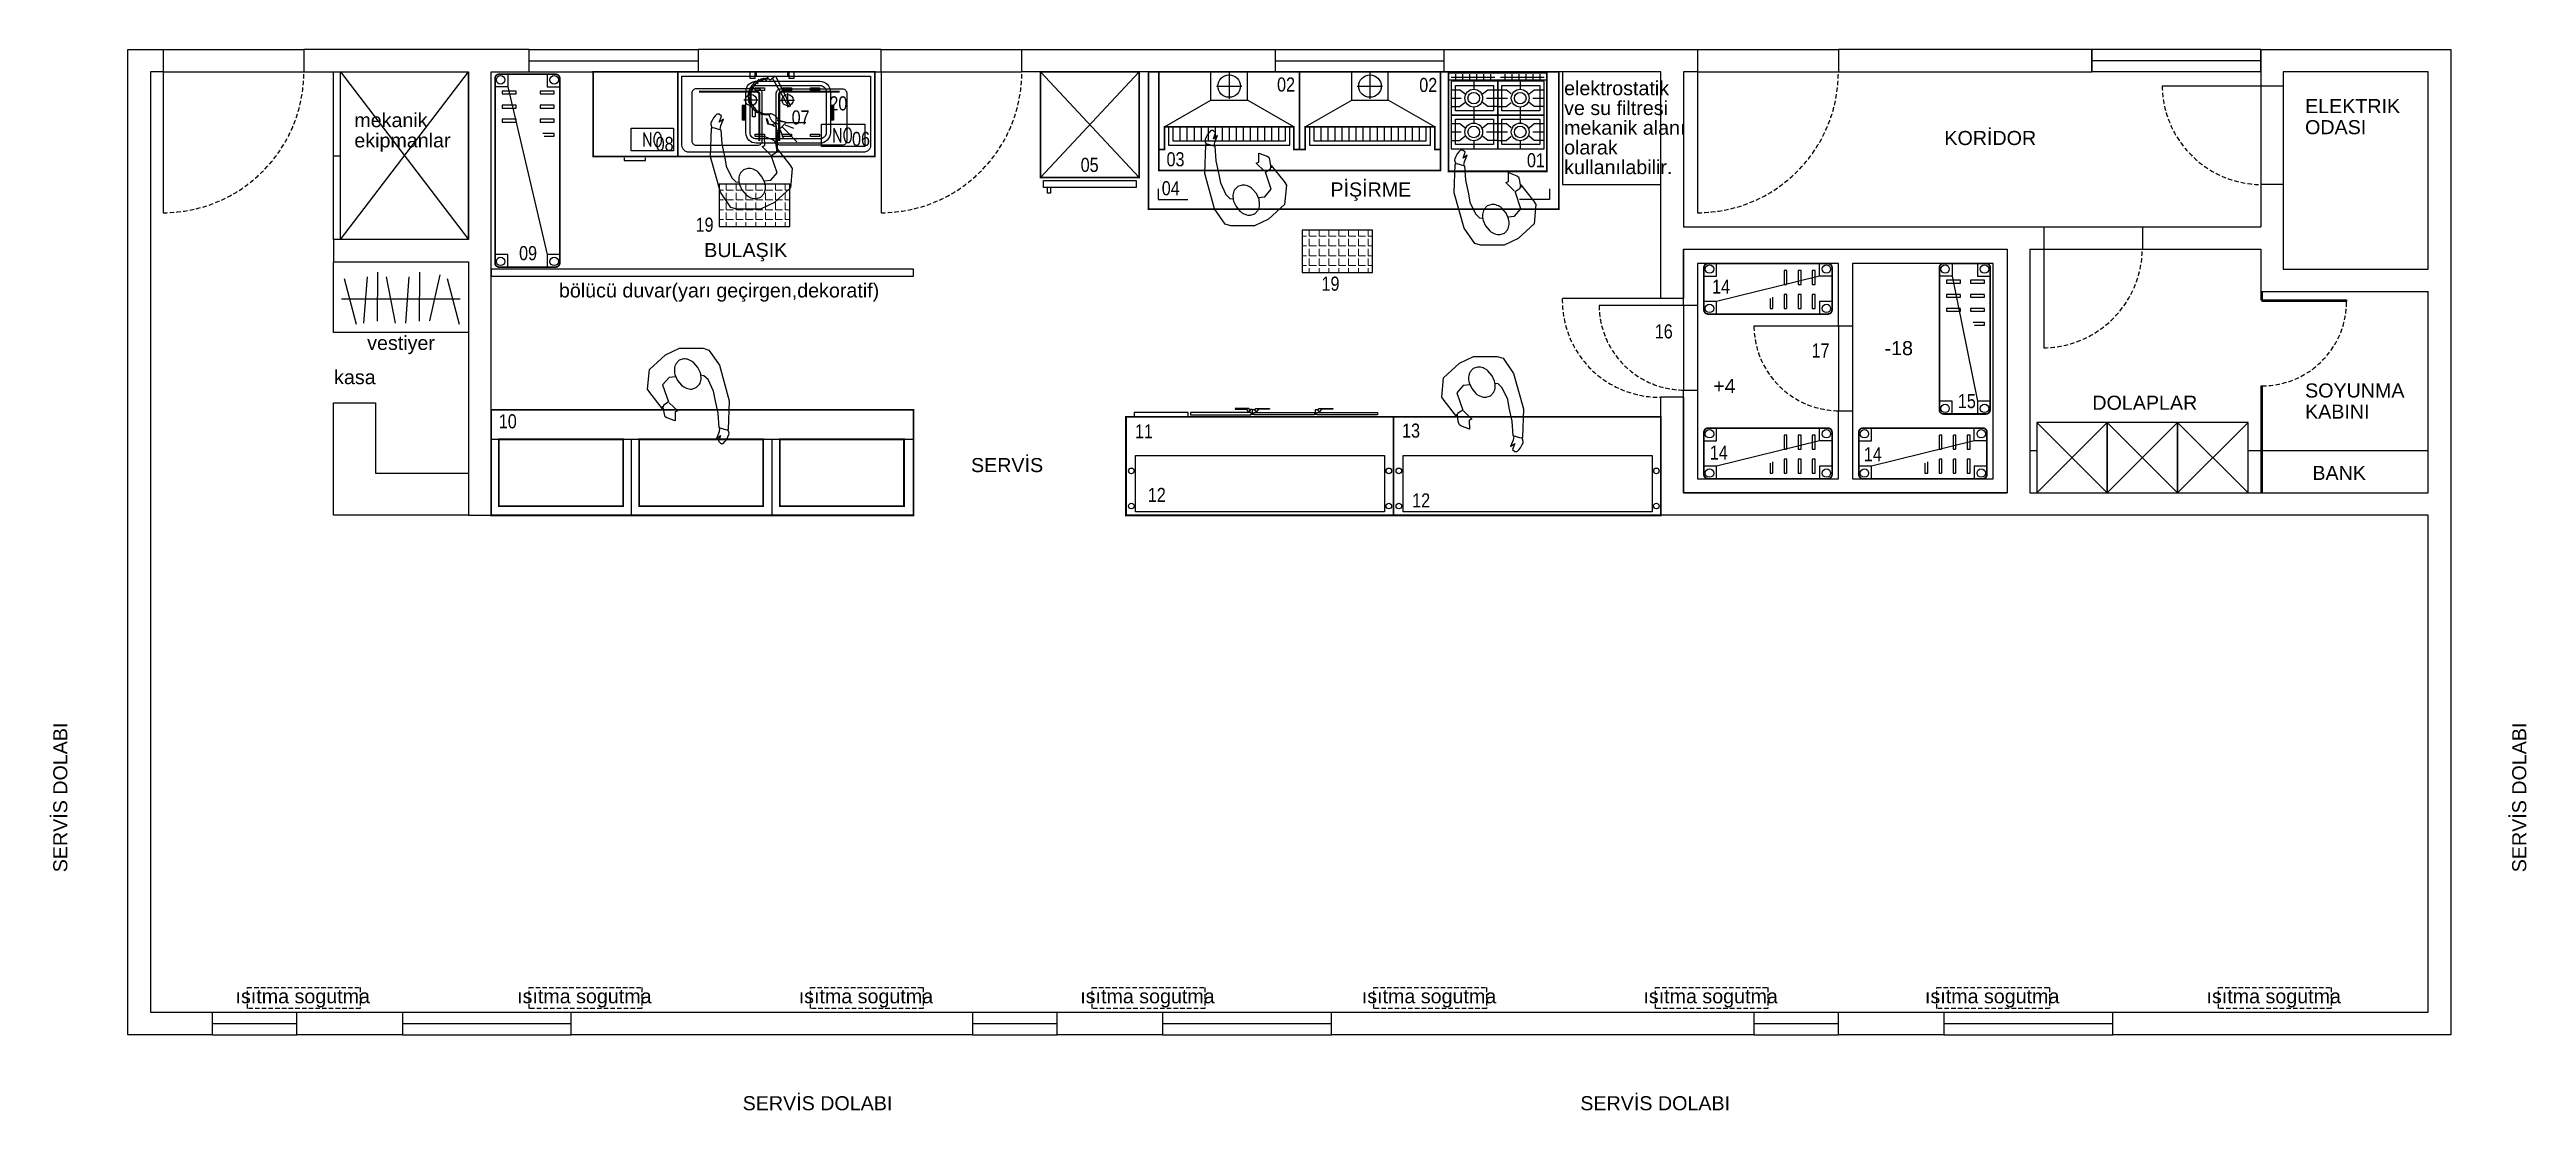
# Model space of a CAD drawing. Extents: x 78133 to 79893, y -50375 to -49622.
import ezdxf
from ezdxf.enums import TextEntityAlignment as Align

# ---------------------------------------------------------------- set-up
doc = ezdxf.new("R2010")
doc.units = 0
doc.set_wipeout_variables(frame=1)
doc.linetypes.add('HIDDEN', pattern=[0.375, 0.25, -0.125])
doc.linetypes.add('HIDDEN2', pattern=[4.7625, 3.175, -1.5875])
for name, color, linetype in [('-DWG_ANA', 7, 'Continuous'), ('-DWG_DETAY1', 7, 'Continuous'), ('-DWG_DETAY2', 7, 'Continuous'), ('AD', 7, 'Continuous'), ('ARES-ARC-a_fit_furniture', 11, 'Continuous'), ('ARES-ARC-a_inf_heating', 3, 'HIDDEN2'), ('ARES-ARC-a_opn_door', 30, 'Continuous'), ('ARES-ARC-a_opn_windows', 2, 'Continuous'), ('ARES-ARC-a_wall_ex', 3, 'Continuous'), ('ARES-ARC-a_wall_int_glz', 7, 'Continuous'), ('ARES-ARC-a_wall_int_partition', 7, 'Continuous'), ('NO', 4, 'Continuous'), ('NO-C', 7, 'Continuous'), ('PLAN', 7, 'Continuous')]:
    doc.layers.add(name, color=color, linetype=linetype)
doc.layers.add('A_08_Tarama Zemin', color=252, linetype='Continuous', lineweight=5)
doc.layers.add('A_10_Yazi Malzeme', color=7, linetype='Continuous', lineweight=20)
doc.styles.add('ROMANS', font='romans.shx', dxfattribs={"width": 0.7})
doc.styles.get("Standard").update_dxf_attribs({"font": 'ARIALN.TTF'})
doc.styles.add('yazi_acilim', font='arial.ttf')

# ---------------------------------------------------------------- blocks, each defined once
blk = doc.blocks.new('A$C6B2A0F40')
blk.add_wipeout([(-25, 50), (-25, 0), (25, 0), (25, 50)])
for p, q in [((25, 50), (-25, 0)), ((25, 0), (-25, 50))]:
    blk.add_line(p, q)
blk.add_lwpolyline([(-25, 50), (-25, 0), (25, 0), (25, 50)], close=True)
blk = doc.blocks.new('DEPON1')
at = {"layer": '-DWG_ANA', "color": 0, "const_width": 1.2}
blk.add_lwpolyline([(70, 0), (0, 0), (0, 75), (70, 75)], close=True, dxfattribs=at)
at = {"layer": '-DWG_DETAY1', "color": 0}
blk.add_lwpolyline([(2, -2), (68, -2), (68, -7), (2, -7)], close=True, dxfattribs=at)
at = {"layer": '-DWG_DETAY2', "color": 0}
blk.add_lwpolyline([(7, -7), (7, -11), (5, -11), (5, -7)], dxfattribs=at)
for p, q in [((70, 75), (0, 0)), ((0, 75), (70, 0))]:
    blk.add_line(p, q)
at = {"layer": 'DEFPOINTS', "color": 0, "linetype": 'ByBlock'}
blk.add_point((70, 75), dxfattribs=at)
blk = doc.blocks.new('KÖMÜRLÜ IZGARA1')
at = {"layer": '-DWG_ANA', "color": 0, "const_width": 1.2}
blk.add_lwpolyline([(0, 0), (0, 55), (100, 55), (100, 0), (96, 0), (96, 16), (4, 16), (4, 0)], close=True, dxfattribs=at)
at = {"layer": '-DWG_DETAY1', "color": 0}
blk.add_line((37, 35), (63, 35), dxfattribs=at)
for points in [[(4, 16), (37, 35), (37, 55)], [(50, 55), (50, 36)], [(96, 16), (63, 35), (63, 55)], [(41, 45), (59, 45)], [(7, 16), (7, 3), (93, 3), (93, 16)], [(10, 16), (10, 6), (90, 6), (90, 16)], [(15, 16), (15, 6)], [(20, 16), (20, 6)], [(25, 16), (25, 6)], [(30, 16), (30, 6)], [(35, 16), (35, 6)], [(40, 16), (40, 6)], [(45, 16), (45, 6)], [(50, 16), (50, 6)], [(55, 16), (55, 6)], [(60, 16), (60, 6)], [(65, 16), (65, 6)], [(70, 16), (70, 6)], [(75, 16), (75, 6)], [(80, 16), (80, 6)], [(85, 16), (85, 6)]]:
    blk.add_lwpolyline(points, dxfattribs=at)
blk.add_circle((50, 45), 8, dxfattribs=at)
blk = doc.blocks.new('7-OG')
at = {"layer": '-DWG_DETAY1', "color": 0}
for points in [[(-16, 6), (-10, 6)], [(-16, 0), (-9, 0)], [(-6.3, 3), (-10, 6)], [(0, 12), (0, 6.1)], [(6.3, 3), (10, 6), (17, 6)], [(-16, -6), (-10, -6), (-6.3, -3)], [(0, -6.1), (0, -12)], [(17, -6), (10, -6), (6.3, -3)]]:
    blk.add_lwpolyline(points, dxfattribs=at)
blk.add_circle((0, 0), 6.32, dxfattribs=at)
at = {"layer": '-DWG_DETAY2', "color": 0}
for points in [[(-16, -12), (17, -12), (17, 12), (-16, 12)], [(-13, -9), (-13, 9), (14, 9), (14, -9)]]:
    blk.add_lwpolyline(points, close=True, dxfattribs=at)
blk.add_lwpolyline([(9, 0), (17, 0)], dxfattribs=at)
blk.add_circle((0, 0), 4.12, dxfattribs=at)
blk = doc.blocks.new('7-TS')
at = {"layer": '-DWG_DETAY2', "color": 0, "linetype": 'Continuous'}
for points in [[(2, -3), (33, -3)], [(5, -1), (5, -5)], [(10, -1), (10, -5)], [(15, -1), (15, -5)], [(20, -1), (20, -5)], [(25, -1), (25, -5)], [(30, -1), (30, -5)]]:
    blk.add_lwpolyline(points, dxfattribs=at)
blk = doc.blocks.new('7-T2')
at = {"layer": '-DWG_ANA', "color": 0, "const_width": 1.2}
blk.add_lwpolyline([(0, 0), (70, 0), (70, -70), (0, -70)], close=True, dxfattribs=at)
at = {"layer": '-DWG_DETAY1', "color": 0}
blk.add_lwpolyline([(0, -5), (70, -5)], dxfattribs=at)
at = {"layer": '-DWG_DETAY2', "color": 0}
for p in [(0, 0), (35, 0)]:
    blk.add_blockref('7-TS', p, dxfattribs=at)
blk = doc.blocks.new('OCAK GAZ 70')
at = {"layer": '-DWG_DETAY1', "color": 0}
for name, p in [('7-T2', (0, 70)), ('7-OG', (18, 52)), ('7-OG', (51, 52)), ('7-OG', (18, 28)), ('7-OG', (51, 28))]:
    blk.add_blockref(name, p, dxfattribs=at)
blk = doc.blocks.new('BYM060')
at = {"layer": '-DWG_ANA', "color": 0, "const_width": 1.2}
blk.add_lwpolyline([(0, 0), (60, 0), (60, -60), (0, -60)], close=True, dxfattribs=at)
at = {"layer": '-DWG_DETAY1', "color": 0}
blk.add_lwpolyline([(22, -61), (22, -63), (37, -63), (37, -61)], dxfattribs=at)
at = {"layer": 'NO-C', "color": 0}
blk.add_lwpolyline([(27, -40), (57, -40), (57, -56), (27, -56)], close=True, dxfattribs=at)
at = {"layer": 'NO', "linetype": 'Continuous', "style": 'ROMANS', "width": 0.8}
blk.add_attdef('NO', text='', height=10, dxfattribs=at).set_placement((42, -48), align=Align.MIDDLE)
blk = doc.blocks.new('500 tb h')
blk.add_blockref('BYM060', (0, 60)).add_auto_attribs({'NO': 'NO'})
blk = doc.blocks.new('EK_54L')
at = {"layer": '-DWG_DETAY1', "color": 0}
blk.add_lwpolyline([(-22, -7), (22, -7, -0.414214), (25, -10), (25, -44, -0.414214), (22, -47), (-22, -47, -0.414214), (-25, -44), (-25, -10, -0.414214)], format="xyb", close=True, dxfattribs=at)
at = {"layer": '-DWG_DETAY2', "color": 0, "const_width": 1.5}
blk.add_lwpolyline([(20, -9), (-21, -9, 0.414214), (-23, -11), (-23, -44)], format="xyb", dxfattribs=at)
at = {"layer": '-DWG_DETAY2', "color": 0}
for points in [[(-22, -15), (-12, -15)], [(-17, -10), (-17, -20)]]:
    blk.add_lwpolyline(points, dxfattribs=at)
blk.add_circle((-17, -15), 4, dxfattribs=at)
blk = doc.blocks.new('EK_54R')
at = {"layer": '-DWG_DETAY1', "color": 0}
blk.add_lwpolyline([(22, -7), (-22, -7, 0.414214), (-25, -10), (-25, -44, 0.414214), (-22, -47), (22, -47, 0.414214), (25, -44), (25, -10, 0.414214)], format="xyb", close=True, dxfattribs=at)
at = {"layer": '-DWG_DETAY2', "color": 0, "const_width": 1.5}
blk.add_lwpolyline([(-20, -9), (21, -9, -0.414214), (23, -11), (23, -44)], format="xyb", dxfattribs=at)
at = {"layer": '-DWG_DETAY2', "color": 0}
for points in [[(22, -15), (12, -15)], [(17, -10), (17, -20)]]:
    blk.add_lwpolyline(points, dxfattribs=at)
blk.add_circle((17, -15), 4, dxfattribs=at)
blk = doc.blocks.new('E2_54')
at = {"layer": 'PLAN', "color": 0, "linetype": 'Continuous'}
for name, p in [('EK_54R', (-30, 0)), ('EK_54L', (30, 0))]:
    blk.add_blockref(name, p, dxfattribs=at)
blk = doc.blocks.new('E_146')
at = {"layer": '-DWG_ANA', "color": 0, "const_width": 1.2}
blk.add_lwpolyline([(0, -60), (0, 0), (140, 0), (140, -60)], close=True, dxfattribs=at)
at = {"layer": '-DWG_DETAY1', "color": 0, "linetype": 'Continuous'}
blk.add_lwpolyline([(3, -52), (3, -3), (137, -3), (137, -52, -0.414214), (132, -57), (8, -57, -0.414214)], format="xyb", close=True, dxfattribs=at)
blk = doc.blocks.new('E2N146L')
at = {"layer": 'NO-C', "color": 0}
blk.add_lwpolyline([(102, -53), (102, -37), (133, -37), (133, -53)], close=True, dxfattribs=at)
at = {"layer": 'PLAN', "color": 0, "linetype": 'Continuous'}
for name, p in [('E_146', (0, 0)), ('E2_54', (65, -5))]:
    blk.add_blockref(name, p, dxfattribs=at)
at = {"layer": 'NO', "linetype": 'Continuous', "style": 'ROMANS', "width": 0.8}
blk.add_attdef('NO', text='', height=10, dxfattribs=at).set_placement((117, -45), align=Align.MIDDLE)
blk = doc.blocks.new('spreyünit')
at = {"layer": 'AD'}
for p, q in [((-17.2, -15.3), (-14.8, -16.8)), ((-16.5, -12.9), (-14.4, -14.9)), ((-15.7, -11), (-13.6, -13)), ((-14.8, -9.5), (-12.7, -11.5)), ((-13.4, -7.9), (-11.3, -9.9)), ((-12, -6.4), (-9.9, -8.4)), ((-9.9, -5), (-7.9, -7)), ((-8.1, -4.7), (-6, -6.7)), ((-6.1, -4.2), (-4, -6.2)), ((-3.5, -3.9), (-1.4, -5.9)), ((2.2, -3), (11.2, -3)), ((-17.1, -17.8), (-14.7, -19.3)), ((-17.1, -20.4), (-14.4, -21.4)), ((-15.8, -22.8), (-13, -23.8)), ((-4, -33.1), (-3.7, -33.1)), ((-3.1, -37.1), (-4, -33.1)), ((-3.7, -33.1), (-2.5, -36.8)), ((0.2, -37.9), (-3.1, -37.1)), ((-2.5, -36.8), (0.3, -37.2)), ((1.4, -38.8), (0.2, -37.9)), ((0.3, -37.2), (2.3, -36.7)), ((2.4, -38.5), (1.4, -38.8)), ((10.1, -35.9), (3.7, -42.2)), ((3.7, -42.7), (3.7, -55.4)), ((5.7, -41.2), (7.9, -47.1)), ((7.3, -39.3), (17.5, -49.7)), ((9.3, -37.6), (15.3, -39.9)), ((10.6, -35.8), (24, -35.8))]:
    blk.add_line(p, q, dxfattribs=at)
for points in [[(-15.7, 0), (-15.7, -4.4), (-12, -4.4), (-12, 0)], [(12, 0), (12, -4.4), (15.7, -4.4), (15.7, 0)]]:
    blk.add_lwpolyline(points, close=True, dxfattribs=at)
for points in [[(11.2, -3), (11.2, 0), (-11.2, 0), (-11.2, -3), (-2.3, -3)], [(-11.2, -0.7), (-12, -0.7)], [(-11.2, -2.2), (-12, -2.2)], [(-3.5, -3.9), (-2.3, -2.9), (2.2, -2.9), (-1.4, -5.9)], [(12, -0.7), (11.2, -0.7)], [(12, -2.2), (11.2, -2.2)]]:
    blk.add_lwpolyline(points, dxfattribs=at)
blk.add_lwpolyline([(2.5, -3), (12.8, -23.5, -1.623199), (11.3, -23.5), (0.4, -4.4)], format="xyb", dxfattribs=at)
for centre, radius, start, end in [((-4.1, -17.5), 12.9, 84.3352, 278.9037), ((-3.3, -17.5), 12.3, 84.7949, 279.7262), ((-1.1, -30.5), 0.878, 134.1304, 188.0124), ((4.3, -29.7), 6.42, 188.0124, 207.313), ((-1.1, -30.5), 0.878, 80.2485, 134.1304), ((11.1, -26.3), 14, 207.313, 216.9944), ((-2.1, -36), 6.42, 60.9479, 80.2485), ((16.6, -17.5), 24, 225.8417, 233.2402), ((-5.8, -42.6), 14, 51.2665, 60.9479), ((-17.9, -47.4), 26.2, 29.9355, 37.0189), ((31, 64.3), 102.3, 254.5947, 258.178), ((0.4, -38.4), 5.32, 28.8119, 50.0063), ((-13, -107.2), 74.9, 72.112, 76.2975), ((-103.6, -61.4), 109, 10.1631, 13.6355), ((6.5, -31.2), 6.11, 227.097, 246.8677), ((80.5, -19.6), 80.1, 192.3119, 196.3602), ((4.2, -36), 0.878, 260.2485, 314.1304), ((4.2, -36), 0.878, 314.1304, 8.0124)]:
    blk.add_arc(centre, radius, start, end, dxfattribs=at)
blk = doc.blocks.new('PERASS3')
for points in [[(0.231, 0.547), (0.178, 0.542), (0.128, 0.484), (0.174, 0.351), (0.134, 0.324), (0.128, 0.298), (0.029, 0.424), (0.011, 0.451), (0.025, 0.602), (0.149, 0.717), (0.258, 0.769), (0.443, 0.769), (0.488, 0.755), (0.57, 0.636), (0.647, 0.36), (0.639, 0.137), (0.627, 0.131), (0.568, 0.149), (0.56, 0.263), (0.537, 0.369), (0.525, 0.434), (0.482, 0.524), (0.45, 0.555), (0.426, 0.559)], [(0.18, 0.344), (0.245, 0.281), (0.225, 0.273), (0.226, 0.202), (0.16, 0.227), (0.148, 0.235), (0.142, 0.254), (0.134, 0.298), (0.128, 0.318)], [(0.572, 0.147), (0.567, 0.117), (0.547, 0.066), (0.579, 0.09), (0.562, 0.044), (0.581, 0.027), (0.599, 0.027), (0.612, 0.041), (0.625, 0.056), (0.635, 0.078), (0.644, 0.096), (0.645, 0.107), (0.636, 0.135)]]:
    blk.add_lwpolyline(points)
blk.add_lwpolyline([(0.39, 0.462), (0.415, 0.488, 0.106122), (0.427, 0.529, 0.085601), (0.422, 0.577), (0.403, 0.618), (0.37, 0.656, 0.085601), (0.332, 0.679, 0.106122), (0.29, 0.686), (0.256, 0.675), (0.232, 0.649, 0.106122), (0.22, 0.608, 0.085601), (0.224, 0.564), (0.244, 0.518), (0.276, 0.48, 0.085601), (0.314, 0.458, 0.106122), (0.356, 0.451)], format="xyb", close=True)
blk = doc.blocks.new('ADAM1')
at = {"layer": 'AD', "xscale": 91.19999999999982, "yscale": 91.19999999999982, "zscale": 91.19999999999982}
blk.add_blockref('PERASS3', (-40.4, -70.1), dxfattribs=at)
blk = doc.blocks.new('A$C40B23311')
for p, q in [((16.6, 64.2), (26.8, 64.2)), ((16.6, 63.4), (26.8, 63.4)), ((16.6, 1.7), (26.8, 1.7)), ((16.6, 0.8), (26.8, 0.8))]:
    blk.add_line(p, q)
for points in [[(44, 10), (44, 55.1, 0.414214), (36.6, 62.6), (7.4, 62.6, 0.414214), (0, 55.1), (0, 10, 0.414214), (7.4, 2.6), (36.6, 2.6, 0.414214)], [(41, 10), (41, 55.1, 0.414214), (36.6, 59.6), (7.4, 59.6, 0.414214), (3, 55.1), (3, 10, 0.414214), (7.4, 5.6), (36.6, 5.6, 0.414214)]]:
    blk.add_lwpolyline(points, format="xyb", close=True)
for points in [[(4.7, 48.5), (6.5, 48.5), (6.5, 55), (4.7, 55)], [(16.6, 65.1), (26.8, 65.1), (26.8, 62.6), (16.6, 62.6)], [(37.5, 48.5), (39.3, 48.5), (39.3, 55), (37.5, 55)], [(4.7, 28.5), (6.5, 28.5), (6.5, 35), (4.7, 35)], [(37.5, 28.5), (39.3, 28.5), (39.3, 35), (37.5, 35)], [(4.7, 9.3), (6.5, 9.3), (6.5, 15.8), (4.7, 15.8)], [(16.6, 2.6), (26.8, 2.6), (26.8, 0), (16.6, 0)], [(25.2, 7.3), (25.2, 9.1), (18.8, 9.1), (18.8, 7.3)], [(37.5, 9.3), (39.3, 9.3), (39.3, 15.8), (37.5, 15.8)]]:
    blk.add_lwpolyline(points, close=True)

msp = doc.modelspace()

# ---------------------------------------------------------------- hatches: boundary and pattern name
at = {"layer": 'A_08_Tarama Zemin'}
h = msp.add_hatch(dxfattribs=at)
h.set_pattern_fill('ANGLE', color=256)
h.set_pattern_definition([(0, (-414.0934, 32.7106), (0, 6.985), [5.08, -1.905]), (90, (-414.0934, 32.7106), (-6.985, 4e-16), [5.08, -1.905])])
h.paths.add_polyline_path([(78659.2, -49717.2), (78609.2, -49717.2), (78609.2, -49747.2), (78659.2, -49747.2)])
h = msp.add_hatch(dxfattribs=at)
h.set_pattern_fill('ANGLE', color=256)
h.set_pattern_definition([(0, (0, 0), (0, 6.985), [5.08, -1.905]), (90, (0, 0), (-6.985, 4e-16), [5.08, -1.905])])
h.paths.add_polyline_path([(79073.3, -49749.9), (79023.3, -49749.9), (79023.3, -49779.9), (79073.3, -49779.9)])

# ---------------------------------------------------------------- linework, layer by layer
at = {"layer": '-DWG_ANA', "color": 0}
for p, q in [((78920.9, -49720.5), (78920.9, -49728)), ((78920.9, -49728), (78942.1, -49728)), ((79198.8, -49728), (79177.6, -49728)), ((79198.8, -49720.5), (79198.8, -49728)), ((78447.1, -49898.5), (78747.1, -49898.5)), ((78546.6, -49898.5), (78546.6, -49952.5)), ((78646.6, -49898.5), (78646.6, -49952.5))]:
    msp.add_line(p, q, dxfattribs=at)
at = {"layer": '-DWG_ANA', "color": 0, "const_width": 1.2}
for points in [[(78495.9, -49642.1), (78495.9, -49773.1, -0.414214), (78492.9, -49776.1), (78452.9, -49776.1, -0.414214), (78449.9, -49773.1), (78449.9, -49642.1, -0.414214), (78452.9, -49639.1), (78492.9, -49639.1, -0.414214)], [(79396.6, -49809.5), (79311.6, -49809.5, -0.414214), (79308.6, -49806.5), (79308.6, -49776.5, -0.414214), (79311.6, -49773.5), (79396.6, -49773.5, -0.414214), (79399.6, -49776.5), (79399.6, -49806.5, -0.414214)], [(79511.9, -49776.5), (79511.9, -49877.5, -0.414214), (79508.9, -49880.5), (79478.9, -49880.5, -0.414214), (79475.9, -49877.5), (79475.9, -49776.5, -0.414214), (79478.9, -49773.5), (79508.9, -49773.5, -0.414214)], [(79396.6, -49926.5), (79311.6, -49926.5, -0.414214), (79308.6, -49923.5), (79308.6, -49893.5, -0.414214), (79311.6, -49890.5), (79396.6, -49890.5, -0.414214), (79399.6, -49893.5), (79399.6, -49923.5, -0.414214)], [(79506.6, -49926.5), (79421.6, -49926.5, -0.414214), (79418.6, -49923.5), (79418.6, -49893.5, -0.414214), (79421.6, -49890.5), (79506.6, -49890.5, -0.414214), (79509.6, -49893.5), (79509.6, -49923.5, -0.414214)]]:
    msp.add_lwpolyline(points, format="xyb", close=True, dxfattribs=at)
for points in [[(78914.1, -49637.5), (79205.6, -49637.5), (79205.6, -49734.9), (78914.1, -49734.9)], [(78921.4, -49707.5), (78921.4, -49637.5), (79121.4, -49637.5), (79121.4, -49707.5)], [(78447.1, -49952.5), (78447.1, -49877.5), (78747.1, -49877.5), (78747.1, -49952.5)], [(78898.1, -49952.5), (78898.1, -49882.5), (79088.1, -49882.5), (79088.1, -49952.5)], [(79088.1, -49952.5), (79088.1, -49882.5), (79278.1, -49882.5), (79278.1, -49952.5)], [(78452.7, -49898.5), (78540.9, -49898.5), (78540.9, -49946), (78452.7, -49946)], [(78552.2, -49898.5), (78640.4, -49898.5), (78640.4, -49946), (78552.2, -49946)], [(78652.2, -49898.5), (78740.4, -49898.5), (78740.4, -49946), (78652.2, -49946)]]:
    msp.add_lwpolyline(points, close=True, dxfattribs=at)
at = {"layer": '-DWG_ANA', "color": 0}
for points in [[(78609.2, -49747.2), (78659.2, -49747.2), (78659.2, -49717.2), (78609.2, -49717.2)], [(79023.3, -49779.9), (79073.3, -49779.9), (79073.3, -49749.9), (79023.3, -49749.9)]]:
    msp.add_lwpolyline(points, close=True, dxfattribs=at)
at = {"layer": '-DWG_ANA', "color": 0, "linetype": 'Continuous'}
for points in [[(79081.8, -49949.9), (78904.9, -49949.9), (78904.9, -49909.9), (79081.8, -49909.9)], [(79271.8, -49949.9), (79094.9, -49949.9), (79094.9, -49909.9), (79271.8, -49909.9)]]:
    msp.add_lwpolyline(points, close=True, dxfattribs=at)
at = {"layer": '-DWG_DETAY1', "color": 0}
for points in [[(78458.9, -49648.1), (78486.9, -49767.1)], [(79390.6, -49782.5), (79317.6, -49800.5)], [(79484.9, -49782.5), (79502.9, -49871.5)], [(79390.6, -49899.5), (79317.6, -49917.5)], [(79500.6, -49899.5), (79427.6, -49917.5)]]:
    msp.add_lwpolyline(points, dxfattribs=at)
for centre in [(78453.9, -49643.1), (78491.9, -49643.1), (78453.9, -49772.1), (78491.9, -49772.1), (79312.6, -49777.5), (79395.6, -49777.5), (79479.9, -49777.5), (79507.9, -49777.5), (79312.6, -49805.5), (79395.6, -49805.5), (79479.9, -49876.5), (79507.9, -49876.5), (79312.6, -49894.5), (79395.6, -49894.5), (79422.6, -49894.5), (79505.6, -49894.5), (79312.6, -49922.5), (79395.6, -49922.5), (79422.6, -49922.5), (79505.6, -49922.5)]:
    msp.add_circle(centre, 3, dxfattribs=at)
at = {"layer": '-DWG_DETAY1', "color": 0, "linetype": 'Continuous'}
for centre in [(78901.9, -49920.9), (79084.8, -49920.9), (79091.9, -49920.9), (79274.8, -49920.9), (78901.9, -49945.9), (79084.8, -49945.9), (79091.9, -49945.9), (79274.8, -49945.9)]:
    msp.add_circle(centre, 2, dxfattribs=at)
at = {"layer": '-DWG_DETAY2', "color": 0, "linetype": 'Continuous'}
for points in [[(78458.9, -49639.1), (78458.9, -49648.1), (78449.9, -49648.1)], [(78486.9, -49639.1), (78486.9, -49648.1), (78495.9, -49648.1)], [(78458.9, -49776.1), (78458.9, -49767.1), (78449.9, -49767.1)], [(78495.9, -49767.1), (78486.9, -49767.1), (78486.9, -49776.1)], [(79308.6, -49782.5), (79317.6, -49782.5), (79317.6, -49773.5)], [(79399.6, -49782.5), (79390.6, -49782.5), (79390.6, -49773.5)], [(79484.9, -49773.5), (79484.9, -49782.5), (79475.9, -49782.5)], [(79502.9, -49773.5), (79502.9, -49782.5), (79511.9, -49782.5)], [(79317.6, -49809.5), (79317.6, -49800.5), (79308.6, -49800.5)], [(79399.6, -49800.5), (79390.6, -49800.5), (79390.6, -49809.5)], [(79484.9, -49880.5), (79484.9, -49871.5), (79475.9, -49871.5)], [(79511.9, -49871.5), (79502.9, -49871.5), (79502.9, -49880.5)], [(79308.6, -49899.5), (79317.6, -49899.5), (79317.6, -49890.5)], [(79399.6, -49899.5), (79390.6, -49899.5), (79390.6, -49890.5)], [(79418.6, -49899.5), (79427.6, -49899.5), (79427.6, -49890.5)], [(79509.6, -49899.5), (79500.6, -49899.5), (79500.6, -49890.5)], [(79317.6, -49926.5), (79317.6, -49917.5), (79308.6, -49917.5)], [(79399.6, -49917.5), (79390.6, -49917.5), (79390.6, -49926.5)], [(79427.6, -49926.5), (79427.6, -49917.5), (79418.6, -49917.5)], [(79509.6, -49917.5), (79500.6, -49917.5), (79500.6, -49926.5)]]:
    msp.add_lwpolyline(points, dxfattribs=at)
at = {"layer": '-DWG_DETAY2', "color": 0, "linetype": 'HIDDEN'}
for points in [[(78464.9, -49651.1), (78454.9, -49651.1), (78454.9, -49653.1), (78464.9, -49653.1)], [(78464.9, -49661.1), (78454.9, -49661.1), (78454.9, -49663.1), (78464.9, -49663.1)], [(78491.9, -49651.1), (78481.9, -49651.1), (78481.9, -49653.1), (78491.9, -49653.1)], [(78491.9, -49661.1), (78481.9, -49661.1), (78481.9, -49663.1), (78491.9, -49663.1)], [(78464.9, -49671.1), (78454.9, -49671.1), (78454.9, -49673.1), (78464.9, -49673.1)], [(78491.9, -49671.1), (78481.9, -49671.1), (78481.9, -49673.1), (78491.9, -49673.1)], [(79367.6, -49788.5), (79367.6, -49778.5), (79365.6, -49778.5), (79365.6, -49788.5)], [(79377.6, -49788.5), (79377.6, -49778.5), (79375.6, -49778.5), (79375.6, -49788.5)], [(79387.6, -49788.5), (79387.6, -49778.5), (79385.6, -49778.5), (79385.6, -49788.5)], [(79490.9, -49785.5), (79480.9, -49785.5), (79480.9, -49787.5), (79490.9, -49787.5)], [(79507.9, -49785.5), (79497.9, -49785.5), (79497.9, -49787.5), (79507.9, -49787.5)], [(79367.6, -49805.5), (79367.6, -49795.5), (79365.6, -49795.5), (79365.6, -49805.5)], [(79377.6, -49805.5), (79377.6, -49795.5), (79375.6, -49795.5), (79375.6, -49805.5)], [(79387.6, -49805.5), (79387.6, -49795.5), (79385.6, -49795.5), (79385.6, -49805.5)], [(79490.9, -49795.5), (79480.9, -49795.5), (79480.9, -49797.5), (79490.9, -49797.5)], [(79490.9, -49805.5), (79480.9, -49805.5), (79480.9, -49807.5), (79490.9, -49807.5)], [(79507.9, -49795.5), (79497.9, -49795.5), (79497.9, -49797.5), (79507.9, -49797.5)], [(79507.9, -49805.5), (79497.9, -49805.5), (79497.9, -49807.5), (79507.9, -49807.5)], [(79367.6, -49905.5), (79367.6, -49895.5), (79365.6, -49895.5), (79365.6, -49905.5)], [(79377.6, -49905.5), (79377.6, -49895.5), (79375.6, -49895.5), (79375.6, -49905.5)], [(79387.6, -49905.5), (79387.6, -49895.5), (79385.6, -49895.5), (79385.6, -49905.5)], [(79477.6, -49905.5), (79477.6, -49895.5), (79475.6, -49895.5), (79475.6, -49905.5)], [(79487.6, -49905.5), (79487.6, -49895.5), (79485.6, -49895.5), (79485.6, -49905.5)], [(79497.6, -49905.5), (79497.6, -49895.5), (79495.6, -49895.5), (79495.6, -49905.5)], [(79367.6, -49922.5), (79367.6, -49912.5), (79365.6, -49912.5), (79365.6, -49922.5)], [(79377.6, -49922.5), (79377.6, -49912.5), (79375.6, -49912.5), (79375.6, -49922.5)], [(79387.6, -49922.5), (79387.6, -49912.5), (79385.6, -49912.5), (79385.6, -49922.5)], [(79477.6, -49922.5), (79477.6, -49912.5), (79475.6, -49912.5), (79475.6, -49922.5)], [(79487.6, -49922.5), (79487.6, -49912.5), (79485.6, -49912.5), (79485.6, -49922.5)], [(79497.6, -49922.5), (79497.6, -49912.5), (79495.6, -49912.5), (79495.6, -49922.5)]]:
    msp.add_lwpolyline(points, close=True, dxfattribs=at)
for points in [[(78484.9, -49683.1), (78491.9, -49683.1), (78491.9, -49681.1), (78483.9, -49681.1)], [(79355.6, -49798.5), (79355.6, -49805.5), (79357.6, -49805.5), (79357.6, -49797.5)], [(79500.9, -49817.5), (79507.9, -49817.5), (79507.9, -49815.5), (79499.9, -49815.5)], [(79355.6, -49915.5), (79355.6, -49922.5), (79357.6, -49922.5), (79357.6, -49914.5)], [(79465.6, -49915.5), (79465.6, -49922.5), (79467.6, -49922.5), (79467.6, -49914.5)]]:
    msp.add_lwpolyline(points, dxfattribs=at)
at = {"layer": 'AD'}
for p, q in [((78942.2, -49879.4), (78903.9, -49879.4)), ((78903.9, -49879.4), (78903.9, -49882.5)), ((78903.9, -49882.5), (78942.2, -49882.5)), ((78942.2, -49882.5), (78942.2, -49879.4))]:
    msp.add_line(p, q, dxfattribs=at)
for points in [[(78986.2, -49877.9), (78985.3, -49876.6), (78975.6, -49876.6), (78975.6, -49877), (78983.6, -49877), (78985.2, -49879.2)], [(78987.9, -49881.1), (78987.9, -49877.4), (78986.6, -49877.4), (78985, -49879.5)], [(78987.9, -49881.1), (78987.9, -49877.4), (78989.2, -49877.4), (78990.7, -49879.5)], [(78989.5, -49877.9), (78990.4, -49876.6), (79000.1, -49876.6), (79000.1, -49877), (78992.1, -49877), (78990.5, -49879.2)], [(79032.7, -49881.1), (79032.7, -49877.4), (79034, -49877.4), (79035.6, -49879.5)], [(79034.4, -49877.9), (79035.3, -49876.6), (79045, -49876.6), (79045, -49877), (79037, -49877), (79035.4, -49879.2)]]:
    msp.add_lwpolyline(points, dxfattribs=at)
for points in [[(78943.8, -49881.1), (78987, -49881.1), (78987, -49879.4), (78943.8, -49879.4)], [(79031.9, -49881.1), (78988.8, -49881.1), (78988.8, -49879.4), (79031.9, -49879.4)], [(79076.8, -49881.1), (79033.6, -49881.1), (79033.6, -49879.4), (79076.8, -49879.4)]]:
    msp.add_lwpolyline(points, close=True, dxfattribs=at)
at = {"layer": 'ARES-ARC-a_fit_furniture'}
for p, q in [((78335.1, -49756.5), (78335.1, -49637.5)), ((78340.1, -49756.5), (78340.1, -49637.5)), ((78340.1, -49756.5), (78431.1, -49637.5)), ((78340.1, -49637.5), (78431.1, -49756.5)), ((78335.1, -49697), (78340.1, -49697)), ((78342.8, -49784.3), (78351.2, -49816.6)), ((78359, -49783.1), (78356.4, -49816)), ((78366.4, -49814.6), (78366.6, -49779.8)), ((78379.2, -49816), (78372.9, -49783.1)), ((78388.8, -49783.1), (78386.3, -49816)), ((78396.3, -49814.6), (78396.5, -49779.8)), ((78403.6, -49814.3), (78411, -49781.6)), ((78416, -49784.3), (78424.4, -49816.6)), ((78425.1, -49798.8), (78340.9, -49798.8)), ((79704.1, -49793.5), (79704.1, -49799.5)), ((79704.1, -49799.5), (79705.1, -49799.5)), ((79705.1, -49793.5), (79705.1, -49799.5)), ((79704.1, -49860.5), (79704.1, -49936.5)), ((79704.1, -49860.5), (79705.1, -49860.5)), ((79705.1, -49860.5), (79705.1, -49936.5)), ((79540.1, -49906.5), (79823.1, -49906.5))]:
    msp.add_line(p, q, dxfattribs=at)
for points in [[(79208.1, -49717.5), (79278.1, -49717.5), (79278.1, -49637.5), (79208.1, -49637.5)], [(78335.1, -49772.5), (78431.1, -49772.5), (78431.1, -49822.5), (78335.1, -49822.5)], [(79705.1, -49799.5), (79765.1, -49799.5), (79765.1, -49800.5), (79705.1, -49800.5)], [(78365.1, -49922.5), (78431.1, -49922.5), (78431.1, -49952.5), (78335.1, -49952.5), (78335.1, -49872.5), (78365.1, -49872.5)]]:
    msp.add_lwpolyline(points, close=True, dxfattribs=at)
at = {"layer": 'ARES-ARC-a_fit_furniture', "linetype": 'HIDDEN2'}
msp.add_arc((79705.1, -49800.5), 60, 270, 0, dxfattribs=at)
at = {"layer": 'ARES-ARC-a_inf_heating'}
for points in [[(78274.1, -50303), (78274.1, -50288), (78354.1, -50288), (78354.1, -50303)], [(78474.1, -50303), (78474.1, -50288), (78554.1, -50288), (78554.1, -50303)], [(78674.1, -50303), (78674.1, -50288), (78754.1, -50288), (78754.1, -50303)], [(78874.1, -50303), (78874.1, -50288), (78954.1, -50288), (78954.1, -50303)], [(79074.1, -50303), (79074.1, -50288), (79154.1, -50288), (79154.1, -50303)], [(79274.1, -50303), (79274.1, -50288), (79354.1, -50288), (79354.1, -50303)], [(79474.1, -50303), (79474.1, -50288), (79554.1, -50288), (79554.1, -50303)], [(79674.1, -50303), (79674.1, -50288), (79754.1, -50288), (79754.1, -50303)]]:
    msp.add_lwpolyline(points, close=True, dxfattribs=at)
at = {"layer": 'ARES-ARC-a_opn_door'}
for p, q in [((78214.1, -49621.5), (78314.1, -49621.5)), ((78724.1, -49621.5), (78824.1, -49621.5)), ((79304.1, -49621.5), (79404.1, -49621.5)), ((78214.1, -49637.5), (78314.1, -49637.5)), ((78214.1, -49637.5), (78214.1, -49737.5)), ((78724.1, -49637.5), (78824.1, -49637.5)), ((78724.1, -49637.5), (78724.1, -49737.5)), ((79304.1, -49637.5), (79404.1, -49637.5)), ((79304.1, -49637.5), (79304.1, -49737.5)), ((79704.1, -49647.5), (79634.1, -49647.5)), ((79704.1, -49647.5), (79704.1, -49717.5)), ((79720.1, -49647.5), (79720.1, -49717.5)), ((79550.1, -49747.5), (79620.1, -49747.5)), ((79550.1, -49763.5), (79620.1, -49763.5)), ((79550.1, -49763.5), (79550.1, -49833.5)), ((79278.1, -49798.5), (79208.1, -49798.5)), ((79294.1, -49803.5), (79234.1, -49803.5)), ((79294.1, -49803.5), (79294.1, -49863.5)), ((79304.1, -49803.5), (79304.1, -49863.5)), ((79404.1, -49818.2), (79344.1, -49818.2)), ((79404.1, -49818.2), (79404.1, -49878.2)), ((79414.1, -49818.2), (79414.1, -49878.2))]:
    msp.add_line(p, q, dxfattribs=at)
at = {"layer": 'ARES-ARC-a_opn_door', "linetype": 'HIDDEN2'}
for centre, radius, start, end in [((78214.1, -49637.5), 100, 270, 0), ((78724.1, -49637.5), 100, 270, 0), ((79304.1, -49637.5), 100, 270, 0), ((79705.1, -49646.5), 71, 180.8201, 269.1799), ((79549, -49762.5), 71, 270.8201, 359.1799), ((79276.9, -49799.7), 68.9, 179.0379, 270.9621), ((79294.7, -49802.9), 60.6, 180.5712, 269.4288), ((79404.7, -49817.6), 60.6, 180.5712, 269.4288)]:
    msp.add_arc(centre, radius, start, end, dxfattribs=at)
at = {"layer": 'ARES-ARC-a_opn_windows'}
for p, q in [((78474.1, -49621.5), (78594.1, -49621.5)), ((78474.1, -49629.5), (78594.1, -49629.5)), ((79004.1, -49621.5), (79124.1, -49621.5)), ((79004.1, -49629.5), (79124.1, -49629.5)), ((79584.1, -49621.5), (79584.1, -49637.5)), ((79704.1, -49621.5), (79584.1, -49621.5)), ((79704.1, -49629.5), (79584.1, -49629.5)), ((79704.1, -49621.5), (79704.1, -49637.5)), ((78474.1, -49637.5), (78594.1, -49637.5)), ((79004.1, -49637.5), (79124.1, -49637.5)), ((79704.1, -49637.5), (79584.1, -49637.5)), ((78249.1, -50305.5), (78309.1, -50305.5)), ((78249.1, -50313.5), (78309.1, -50313.5)), ((78384.1, -50305.5), (78504.1, -50305.5)), ((78384.1, -50313.5), (78504.1, -50313.5)), ((78789.1, -50305.5), (78849.1, -50305.5)), ((78789.1, -50313.5), (78849.1, -50313.5)), ((78924.1, -50305.5), (79044.1, -50305.5)), ((78924.1, -50313.5), (79044.1, -50313.5)), ((79344.1, -50305.5), (79404.1, -50305.5)), ((79344.1, -50313.5), (79404.1, -50313.5)), ((79479.1, -50305.5), (79599.1, -50305.5)), ((79479.1, -50313.5), (79599.1, -50313.5)), ((78249.1, -50321.5), (78309.1, -50321.5)), ((78384.1, -50321.5), (78504.1, -50321.5)), ((78789.1, -50321.5), (78849.1, -50321.5)), ((78924.1, -50321.5), (79044.1, -50321.5)), ((79344.1, -50321.5), (79404.1, -50321.5)), ((79479.1, -50321.5), (79599.1, -50321.5))]:
    msp.add_line(p, q, dxfattribs=at)
at = {"layer": 'ARES-ARC-a_wall_ex'}
for p, q in [((78824.1, -49621.5), (79004.1, -49621.5)), ((78824.1, -49637.5), (78824.1, -49621.5)), ((79004.1, -49621.5), (79004.1, -49637.5)), ((79124.1, -49637.5), (79124.1, -49621.5)), ((79124.1, -49621.5), (79304.1, -49621.5)), ((79304.1, -49621.5), (79304.1, -49637.5)), ((79584.1, -49621.5), (79404.1, -49621.5)), ((79404.1, -49621.5), (79404.1, -49637.5)), ((79584.1, -49637.5), (79584.1, -49621.5)), ((79704.1, -49637.5), (79704.1, -49621.5)), ((79704.1, -49621.5), (79839.1, -49621.5)), ((79839.1, -49621.5), (79839.1, -50321.5)), ((79004.1, -49637.5), (78824.1, -49637.5)), ((79278.1, -49637.5), (79124.1, -49637.5)), ((79278.1, -49798.5), (79278.1, -49637.5)), ((79304.1, -49637.5), (79294.1, -49637.5)), ((79294.1, -49637.5), (79294.1, -49747.5)), ((79404.1, -49637.5), (79584.1, -49637.5)), ((79704.1, -49637.5), (79704.1, -49647.5)), ((79720.1, -49647.5), (79704.1, -49647.5)), ((79823.1, -49637.5), (79720.1, -49637.5)), ((79720.1, -49637.5), (79720.1, -49647.5)), ((79823.1, -49777.5), (79823.1, -49637.5)), ((79704.1, -49717.5), (79704.1, -49747.5)), ((79720.1, -49717.5), (79704.1, -49717.5)), ((79720.1, -49717.5), (79720.1, -49777.5)), ((79294.1, -49747.5), (79550.1, -49747.5)), ((79550.1, -49747.5), (79550.1, -49763.5)), ((79620.1, -49747.5), (79704.1, -49747.5)), ((79620.1, -49747.5), (79620.1, -49763.5)), ((79294.1, -49763.5), (79294.1, -49798.5)), ((79294.1, -49763.5), (79524.1, -49763.5)), ((79524.1, -49763.5), (79524.1, -49936.5)), ((79540.1, -49763.5), (79550.1, -49763.5)), ((79620.1, -49763.5), (79704.1, -49763.5)), ((79704.1, -49763.5), (79704.1, -49793.5)), ((79720.1, -49777.5), (79823.1, -49777.5)), ((79294.1, -49798.5), (79278.1, -49798.5)), ((79704.1, -49793.5), (79823.1, -49793.5)), ((79823.1, -49936.5), (79823.1, -49793.5)), ((79278.1, -49952.5), (79278.1, -49868.5)), ((79294.1, -49868.5), (79278.1, -49868.5)), ((79294.1, -49868.5), (79294.1, -49936.5)), ((79294.1, -49936.5), (79524.1, -49936.5)), ((79540.1, -49936.5), (79823.1, -49936.5)), ((79823.1, -49952.5), (79278.1, -49952.5)), ((79823.1, -50305.5), (79823.1, -49952.5)), ((78189.1, -50321.5), (78189.1, -50305.5)), ((79044.1, -50321.5), (79044.1, -50305.5)), ((79044.1, -50305.5), (79344.1, -50305.5)), ((79344.1, -50305.5), (79344.1, -50321.5)), ((79404.1, -50321.5), (79404.1, -50305.5)), ((79404.1, -50305.5), (79479.1, -50305.5)), ((79479.1, -50305.5), (79479.1, -50321.5)), ((79599.1, -50321.5), (79599.1, -50305.5)), ((79599.1, -50305.5), (79823.1, -50305.5)), ((79344.1, -50321.5), (79044.1, -50321.5)), ((79479.1, -50321.5), (79404.1, -50321.5)), ((79839.1, -50321.5), (79599.1, -50321.5))]:
    msp.add_line(p, q, dxfattribs=at)
for points in [[(78249.1, -50321.5), (78189.1, -50321.5), (78189.1, -49621.5), (78214.1, -49621.5), (78214.1, -49637.5), (78205.1, -49637.5), (78205.1, -50305.5), (78249.1, -50305.5)], [(78594.1, -49637.5), (78724.1, -49637.5), (78724.1, -49621.5), (78594.1, -49621.5)], [(78384.1, -50321.5), (78309.1, -50321.5), (78309.1, -50305.5), (78384.1, -50305.5)], [(78789.1, -50321.5), (78504.1, -50321.5), (78504.1, -50305.5), (78789.1, -50305.5)], [(78924.1, -50321.5), (78849.1, -50321.5), (78849.1, -50305.5), (78924.1, -50305.5)]]:
    msp.add_lwpolyline(points, close=True, dxfattribs=at)
for points in [[(78431.1, -49756.5), (78431.1, -49637.5), (78431.1, -49756.5), (78335.1, -49756.5), (78335.1, -49772.5), (78431.1, -49772.5), (78431.1, -49952.5), (78447.1, -49952.5), (78447.1, -49637.5), (78474.1, -49637.5), (78474.1, -49621.5), (78314.1, -49621.5), (78314.1, -49637.5), (78431.1, -49637.5)], [(79294.1, -49773.5), (79294.1, -49763.5), (79524.1, -49763.5), (79524.1, -49936.5), (79294.1, -49936.5), (79294.1, -49868.5)]]:
    msp.add_lwpolyline(points, dxfattribs=at)
at = {"layer": 'ARES-ARC-a_wall_int_glz'}
msp.add_lwpolyline([(79404.1, -49878.2), (79414.1, -49878.2), (79414.1, -49926.5), (79514.1, -49926.5), (79514.1, -49773.5), (79414.1, -49773.5), (79414.1, -49818.2), (79404.1, -49818.2), (79404.1, -49773.5), (79304.1, -49773.5), (79304.1, -49803.5), (79294.1, -49803.5), (79294.1, -49763.5), (79524.1, -49763.5), (79524.1, -49936.5), (79294.1, -49936.5), (79294.1, -49863.5), (79304.1, -49863.5), (79304.1, -49926.5), (79404.1, -49926.5), (79404.1, -49878.2)], dxfattribs=at)
at = {"layer": 'ARES-ARC-a_wall_int_partition'}
msp.add_lwpolyline([(78447.1, -49782.5), (78747.1, -49782.5), (78747.1, -49777.5), (78447.1, -49777.5)], close=True, dxfattribs=at)

# ---------------------------------------------------------------- block references
at = {"layer": '-DWG_ANA', "color": 0}
for name, p in [('500 tb h', (78519.7, -49697.5)), ('DEPON1', (78837.4, -49712.5)), ('KÖMÜRLÜ IZGARA1', (78921.4, -49692.5)), ('KÖMÜRLÜ IZGARA1', (79021.4, -49692.5)), ('OCAK GAZ 70', (79127.1, -49708.1))]:
    msp.add_blockref(name, p, dxfattribs=at)
msp.add_blockref('E2N146L', (78579.7, -49637.5), dxfattribs=at).add_auto_attribs({'NO': 'NO'})
at = {"xscale": -1, "rotation": 270}
msp.add_blockref('A$C40B23311', (78625.5, -49688.1), dxfattribs=at)
at = {"layer": 'ARES-ARC-a_wall_ex'}
for name, p in [('spreyünit', (78646.7, -49637.5)), ('ADAM1', (78597.7, -49833.8)), ('ADAM1', (79161.8, -49839.6))]:
    msp.add_blockref(name, p, dxfattribs=at)
at = {"layer": 'ARES-ARC-a_wall_ex', "rotation": 180}
for p in [(78621.6, -49735), (78972.6, -49746.8), (79149.9, -49760.6)]:
    msp.add_blockref('ADAM1', p, dxfattribs=at)

# ---------------------------------------------------------------- texts
at = {"layer": 'A_10_Yazi Malzeme', "style": 'yazi_acilim'}
for s, p in [('elektrostatik', (79209.3, -49654, 15.1)), ('mekanik', (78350, -49676.7, 15.1)), ('ve su filtresi', (79209.3, -49668.1, 15.1)), ('ELEKTRIK', (79735.6, -49666.7, 15.1)), ('ekipmanlar', (78350, -49691.1, 15.1)), ('mekanik alanı', (79209.3, -49682.1, 15.1)), ('KORİDOR', (79479.4, -49689.4, 15.1)), ('ODASI', (79735.6, -49681.7, 15.1)), ('olarak', (79209.3, -49696.1, 15.1)), ('kullanılabilir.', (79209.3, -49710.1, 15.1)), ('PİŞİRME', (79043.3, -49726)), ('BULAŞIK', (78598.5, -49769, 15.1)), ('bölücü duvar(yarı geçirgen,dekoratif)', (78495.3, -49797.7, 15.1)), ('vestiyer', (78359.1, -49835, 15.1)), ('kasa', (78335.6, -49859.3, 15.1)), ('SOYUNMA', (79735.6, -49868.8, 15.1)), ('DOLAPLAR', (79584.5, -49877.5, 15.1)), ('KABINI', (79735.6, -49883.8, 15.1)), ('SERVİS', (78788, -49921.8)), ('BANK', (79740.8, -49927.4, 15.1)), ('ısıtma sogutma', (78265.6, -50299.2, 15.1)), ('ısıtma sogutma', (78465.6, -50299.2, 15.1)), ('ısıtma sogutma', (78665.6, -50299.2, 15.1)), ('ısıtma sogutma', (78865.6, -50299.2, 15.1)), ('ısıtma sogutma', (79065.6, -50299.2, 15.1)), ('ısıtma sogutma', (79265.6, -50299.2, 15.1)), ('ısıtma sogutma', (79465.6, -50299.2, 15.1)), ('ısıtma sogutma', (79665.6, -50299.2, 15.1)), ('SERVİS DOLABI', (78625.8, -50375.2, 15.1)), ('SERVİS DOLABI', (79220.8, -50375.2, 15.1))]:
    msp.add_text(s, height=10, dxfattribs=at).set_placement(p)
at = {"layer": 'A_10_Yazi Malzeme', "color": 5, "style": 'yazi_acilim'}
for s, p in [('-18', (79436.9, -49838.7)), ('+4', (79315.2, -49865.6))]:
    msp.add_text(s, height=10, dxfattribs=at).set_placement(p)
at = {"layer": 'A_10_Yazi Malzeme', "style": 'yazi_acilim'}
for p in [(78146.1, -50206.1, 15.1), (79892.7, -50206.1, 15.1)]:
    msp.add_text('SERVİS DOLABI', height=10, rotation=90, dxfattribs=at).set_placement(p)
at = {"layer": 'ARES-ARC-a_wall_ex', "color": 1}
for s, p in [('20', (78687.4, -49664.8)), ('19', (78592.4, -49751)), ('19', (79037, -49792.9)), ('16', (79273.7, -49826.8)), ('17', (79385.1, -49840.4))]:
    msp.add_text(s, height=10, dxfattribs=at).set_placement(p)
at = {"layer": 'ARES-ARC-a_wall_ex', "char_height": 10, "attachment_point": 1}
for s, insert in [('{\\C1;02}', (79005.4, -49641.4)), ('{\\C1;02}', (79106.4, -49641.7)), ('{\\C1;07}', (78660.6, -49664.8)), ('{\\C1;08}', (78564, -49683.6)), ('{\\C1;06}', (78703.5, -49680.1)), ('{\\C1;05}', (78865.9, -49698.5)), ('{\\C1;03}', (78926.9, -49694.5)), ('{\\C1;01}', (79182.9, -49695.2)), ('{\\C1;04}', (78923.5, -49715.1)), ('{\\C1;09}', (78467, -49761.2)), ('{\\C1;14}', (79314.4, -49785)), ('{\\C1;15}', (79489, -49866.3)), ('{\\C1;10}', (78452.6, -49880.7)), ('{\\C1;11}', (78904.5, -49887.8)), ('{\\C1;13}', (79094.2, -49887.3)), ('{\\C1;14}', (79312.8, -49902.9)), ('{\\C1;14}', (79422.2, -49904.1)), ('{\\C1;12}', (78913.6, -49933)), ('{\\C1;12}', (79101.4, -49936.9))]:
    msp.add_mtext_dynamic_manual_height_columns(s, width=108.949, gutter_width=12.5, heights=[0], dxfattribs=dict(at, insert=insert))

# ---------------------------------------------------------------- next in the draw order: block references
at = {"layer": 'ARES-ARC-a_fit_furniture', "rotation": 270}
msp.add_blockref('A$C6B2A0F40', (79545.1, -49911.5), dxfattribs=at)

# ---------------------------------------------------------------- next in the draw order: linework, layer by layer
at = {"layer": 'ARES-ARC-a_wall_ex'}
msp.add_line((79540.1, -49763.5), (79540.1, -49936.5), dxfattribs=at)

# ---------------------------------------------------------------- next in the draw order: block references
at = {"layer": 'ARES-ARC-a_fit_furniture', "rotation": 270}
msp.add_blockref('A$C6B2A0F40', (79595.1, -49911.5), dxfattribs=at)

# ---------------------------------------------------------------- next in the draw order: block references
msp.add_blockref('A$C6B2A0F40', (79645.1, -49911.5), dxfattribs=at)

doc.saveas('drawing.dxf')
